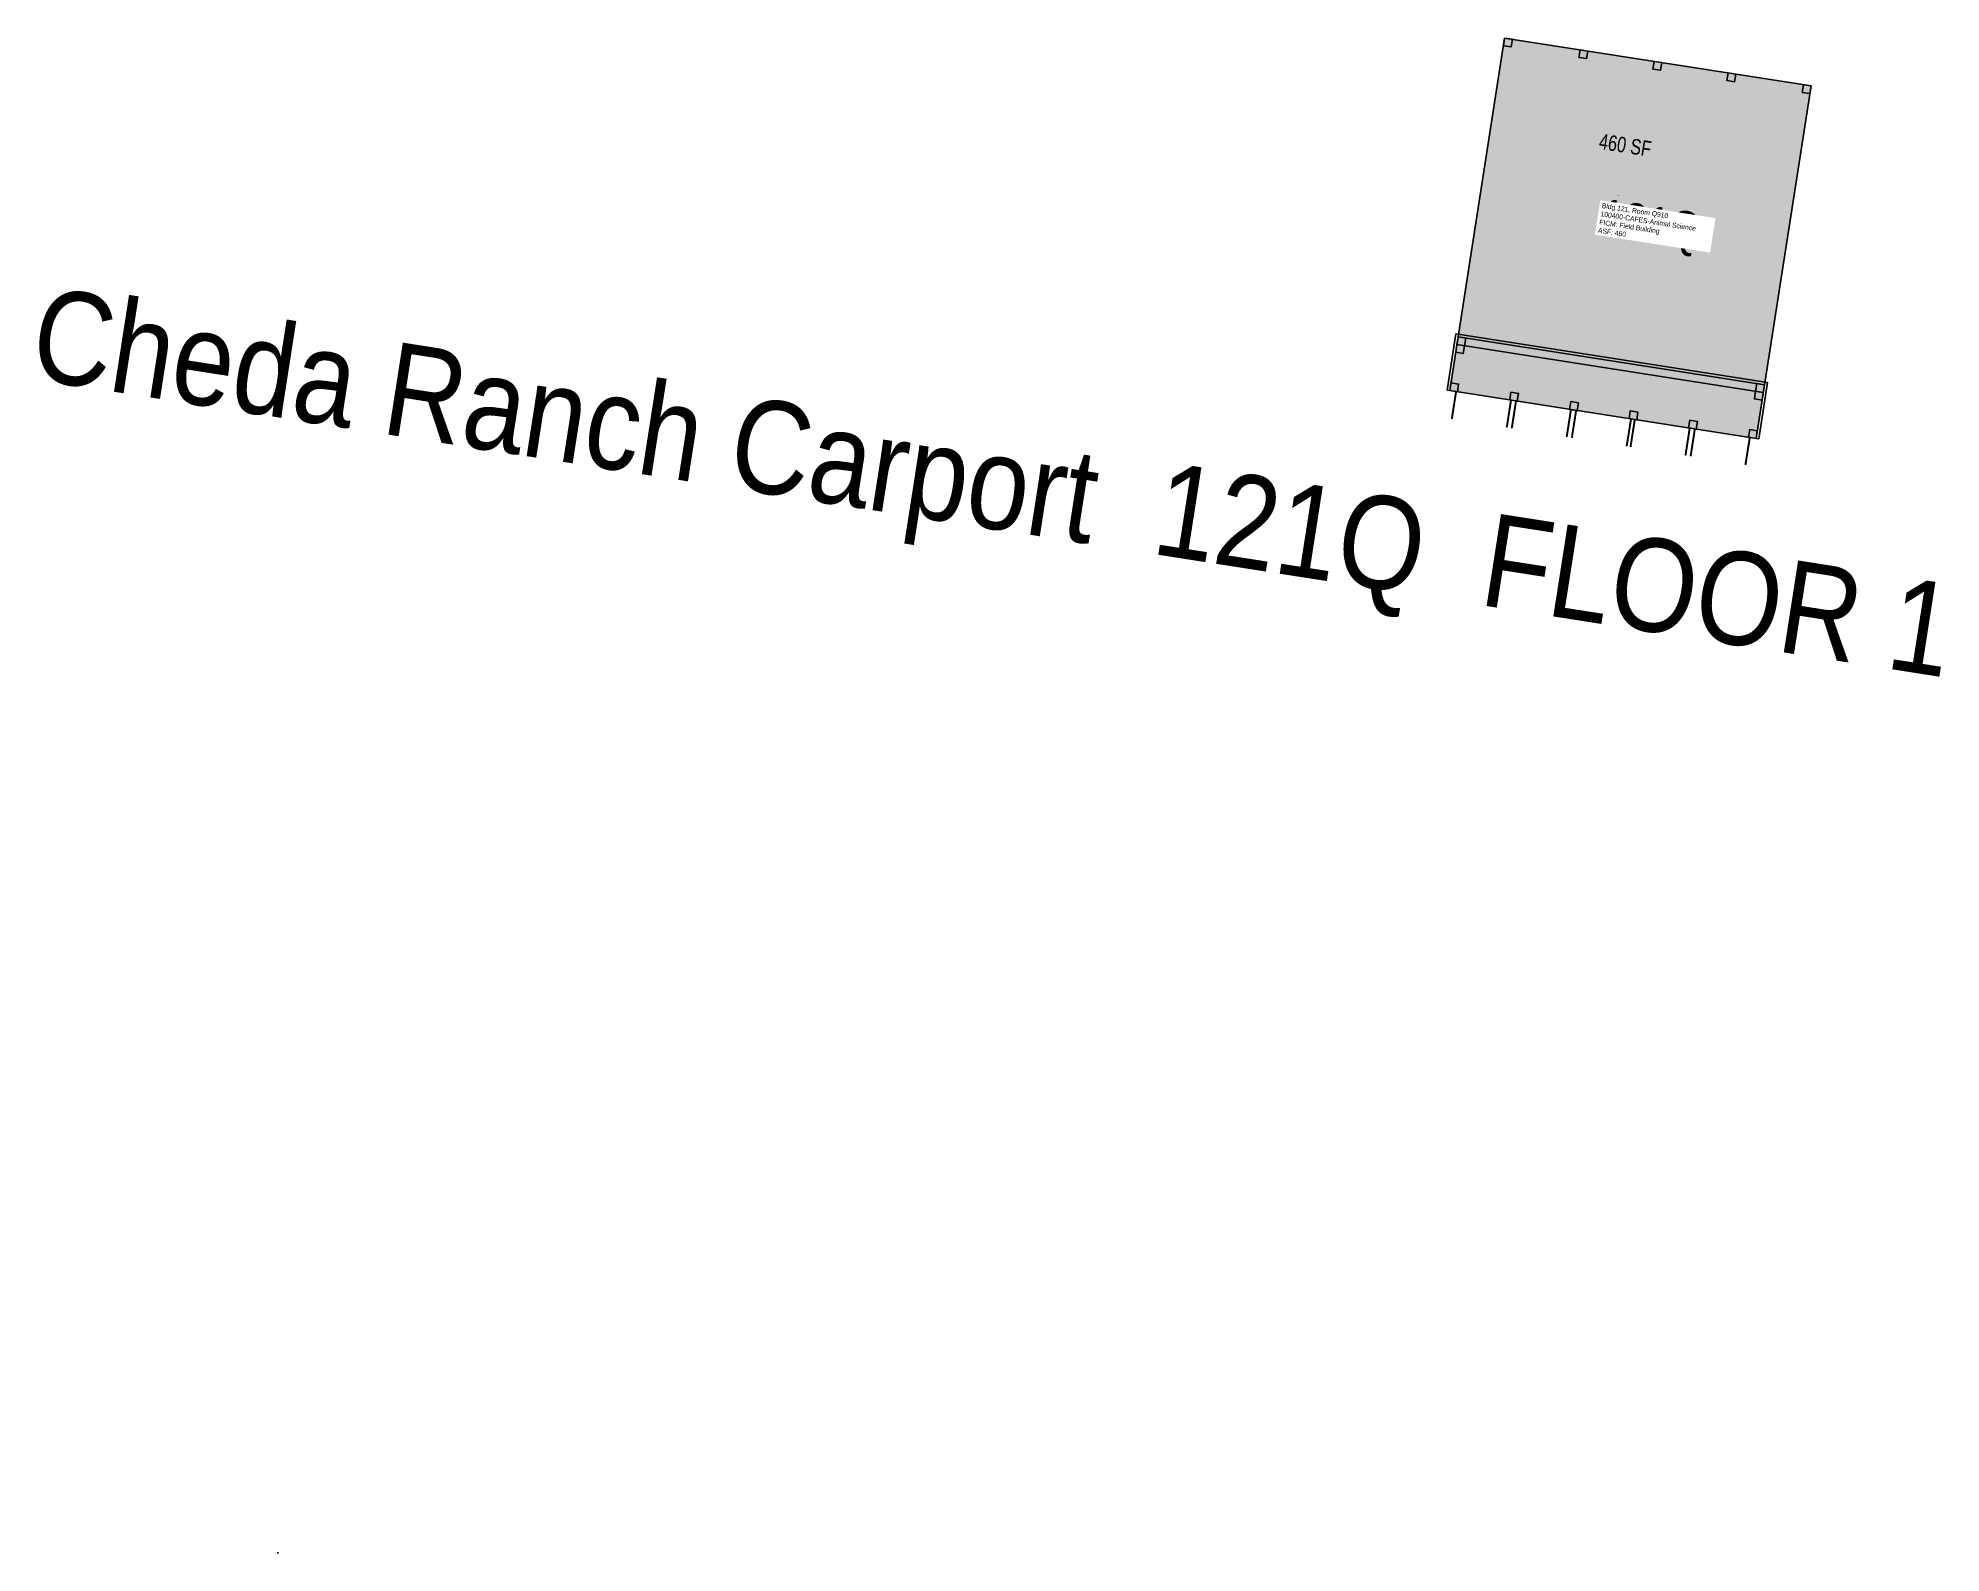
# Model space of a CAD drawing. Header units: inches. Extents: x 69132474 to 69133946, y 27725448 to 27726620.
import ezdxf
from ezdxf.enums import TextEntityAlignment as Align

# ---------------------------------------------------------------- set-up
doc = ezdxf.new("R2010")
doc.units = ezdxf.units.IN
doc.header["$LTSCALE"] = 10
doc.header["$MEASUREMENT"] = 0
for name, color, linetype in [('A-COLS', 5, 'CONTINUOUS'), ('A-DOOR', 2, 'CONTINUOUS'), ('A-FLOR', 3, 'CONTINUOUS'), ('A-IDEN-RNUM', 7, 'CONTINUOUS'), ('A-IDEN-SNUM', 4, 'CONTINUOUS'), ('A-IDEN-VNUM', 4, 'CONTINUOUS'), ('A-TTLB', 4, 'CONTINUOUS'), ('A-WALL', 5, 'CONTINUOUS'), ('AREA-ASSIGN', 7, 'CONTINUOUS'), ('AREA-GROSS', 1, 'CONTINUOUS'), ('AREA-TEXT', 3, 'CONTINUOUS'), ('Rooms-Category-Color', 7, 'CONTINUOUS'), ('Rooms-College-Color', 7, 'CONTINUOUS'), ('Rooms-Department-Color', 7, 'CONTINUOUS'), ('Rooms-Division-Color', 7, 'CONTINUOUS'), ('Rooms-Information', 7, 'CONTINUOUS')]:
    doc.layers.add(name, color=color, linetype=linetype)
doc.styles.add('CP_AREA', font='arial.ttf', dxfattribs={"height": 15})
doc.styles.add('CP_ROOMSNUMBER', font='arial.ttf', dxfattribs={"height": 1})
doc.styles.add('CP_ROOMVNUMBER', font='arial.ttf', dxfattribs={"width": 0.85, "height": 0.075})
doc.styles.add('CP_TITLE', font='arial.ttf', dxfattribs={"width": 0.85, "height": 0.125})

msp = doc.modelspace()

# ---------------------------------------------------------------- hatches: boundary and pattern name
at = {"layer": 'Rooms-Category-Color', "true_color": 0xfbafa2}
msp.add_hatch(color=21, dxfattribs=at).paths.add_polyline_path([(69133608.5, 27726620.2), (69133845.7, 27726583.2), (69133803.1, 27726310.5), (69133566, 27726347.5)])
at = {"layer": 'Rooms-College-Color', "true_color": 0xe3c5e1}
msp.add_hatch(color=254, dxfattribs=at).paths.add_polyline_path([(69133608.5, 27726620.2), (69133845.7, 27726583.2), (69133803.1, 27726310.5), (69133566, 27726347.5)])
at = {"layer": 'Rooms-Department-Color', "true_color": 0xe3c5e1}
msp.add_hatch(color=254, dxfattribs=at).paths.add_polyline_path([(69133608.5, 27726620.2), (69133845.7, 27726583.2), (69133803.1, 27726310.5), (69133566, 27726347.5)])
at = {"layer": 'Rooms-Division-Color', "true_color": 0xe3c5e1}
msp.add_hatch(color=254, dxfattribs=at).paths.add_polyline_path([(69133608.5, 27726620.2), (69133845.7, 27726583.2), (69133803.1, 27726310.5), (69133566, 27726347.5)])

# ---------------------------------------------------------------- linework, layer by layer
at = {"layer": 'A-COLS'}
for points in [[(69133608.5, 27726620.2), (69133614.5, 27726619.3), (69133613.5, 27726613.4), (69133607.6, 27726614.3)], [(69133666.8, 27726611.1), (69133672.8, 27726610.2), (69133671.8, 27726604.3), (69133665.9, 27726605.2)], [(69133724.1, 27726602.2), (69133730.1, 27726601.2), (69133729.1, 27726595.3), (69133723.2, 27726596.2)], [(69133781.4, 27726593.2), (69133787.4, 27726592.3), (69133786.4, 27726586.4), (69133780.5, 27726587.3)], [(69133839.7, 27726584.1), (69133845.7, 27726583.2), (69133844.7, 27726577.3), (69133838.8, 27726578.2)], [(69133572.4, 27726389), (69133578.4, 27726388.1), (69133577.4, 27726382.2), (69133571.5, 27726383.1)], [(69133571.5, 27726383.1), (69133577.4, 27726382.2), (69133576.5, 27726376.2), (69133570.6, 27726377.2)], [(69133566.9, 27726353.4), (69133572.8, 27726352.5), (69133571.9, 27726346.6), (69133566, 27726347.5)], [(69133613.3, 27726346.2), (69133619.3, 27726345.3), (69133618.3, 27726339.3), (69133612.4, 27726340.3)], [(69133802.7, 27726347), (69133808.6, 27726346.1), (69133807.7, 27726340.1), (69133801.8, 27726341.1)], [(69133803.6, 27726352.9), (69133809.6, 27726352), (69133808.6, 27726346.1), (69133802.7, 27726347)], [(69133659.7, 27726339), (69133665.6, 27726338), (69133664.7, 27726332.1), (69133658.8, 27726333)], [(69133705.7, 27726331.8), (69133711.6, 27726330.8), (69133710.7, 27726324.9), (69133704.8, 27726325.8)], [(69133751.7, 27726324.6), (69133757.6, 27726323.7), (69133756.7, 27726317.7), (69133750.7, 27726318.7)], [(69133798.1, 27726317.4), (69133804, 27726316.4), (69133803.1, 27726310.5), (69133797.2, 27726311.4)]]:
    msp.add_lwpolyline(points, close=True, dxfattribs=at)
at = {"layer": 'A-DOOR'}
for points in [[(69133570.9, 27726346.7, 1.5, 1.5, 0), (69133567.6, 27726325.5, 0, 0, 0.414214), (69133592.1, 27726343.4, 0, 0, 1)], [(69133613.4, 27726340.1, 1.5, 1.5, 0), (69133610.1, 27726318.9, 0, 0, -0.414214), (69133592.1, 27726343.4, 0, 0, -1)], [(69133617.3, 27726339.5, 1.5, 1.5, 0), (69133614, 27726318.3, 0, 0, 0.414214), (69133638.5, 27726336.2, 0, 0, 1)], [(69133659.8, 27726332.9, 1.5, 1.5, 0), (69133656.5, 27726311.6, 0, 0, -0.414214), (69133638.5, 27726336.2, 0, 0, -1)], [(69133663.8, 27726332.2, 1.5, 1.5, 0), (69133660.5, 27726311, 0, 0, 0.414214), (69133685, 27726328.9, 0, 0, 1)], [(69133706.3, 27726325.6, 1.5, 1.5, 0), (69133702.9, 27726304.4, 0, 0, -0.414214), (69133685, 27726328.9, 0, 0, -1)], [(69133709.2, 27726325.2, 1.5, 1.5, 0), (69133705.9, 27726303.9, 0, 0, 0.414214), (69133730.5, 27726321.8, 0, 0, 1)], [(69133751.7, 27726318.5, 1.5, 1.5, 0), (69133748.4, 27726297.3, 0, 0, -0.414214), (69133730.5, 27726321.8, 0, 0, -1)], [(69133755.7, 27726317.9, 1.5, 1.5, 0), (69133752.4, 27726296.7, 0, 0, 0.414214), (69133776.9, 27726314.6, 0, 0, 1)], [(69133798.2, 27726311.3, 1.5, 1.5, 0), (69133794.8, 27726290, 0, 0, -0.414214), (69133776.9, 27726314.6, 0, 0, -1)]]:
    msp.add_lwpolyline(points, format="xyseb", dxfattribs=at)
at = {"layer": 'A-FLOR'}
msp.add_line((69133808.6, 27726346.1), (69133571.5, 27726383.1), dxfattribs=at)
msp.add_lwpolyline([(69133608.5, 27726620.2), (69133566, 27726347.5), (69133803.1, 27726310.5), (69133845.7, 27726583.2)], close=True, dxfattribs=at)
at = {"layer": 'A-WALL'}
for p, q in [((69133570.8, 27726391.3), (69133564, 27726347.8)), ((69133572.4, 27726389), (69133566, 27726347.5)), ((69133811.9, 27726353.7), (69133570.8, 27726391.3)), ((69133809.6, 27726352), (69133572.4, 27726389)), ((69133564, 27726347.8), (69133566, 27726347.5)), ((69133803.1, 27726310.5), (69133809.6, 27726352)), ((69133805.1, 27726310.2), (69133811.9, 27726353.7)), ((69133805.1, 27726310.2), (69133803.1, 27726310.5)), ((69132658.6, 27725448.4), (69132659.6, 27725448.4)), ((69132658.6, 27725448.4), (69132659.6, 27725448.4))]:
    msp.add_line(p, q, dxfattribs=at)
at = {"layer": 'AREA-ASSIGN'}
msp.add_lwpolyline([(69133608.5, 27726620.2), (69133845.7, 27726583.2), (69133803.1, 27726310.5), (69133566, 27726347.5)], close=True, dxfattribs=at)
at = {"layer": 'AREA-GROSS'}
msp.add_lwpolyline([(69133608.5, 27726620.2), (69133845.7, 27726583.2), (69133803.1, 27726310.5), (69133566, 27726347.5)], close=True, dxfattribs=at)

# ---------------------------------------------------------------- texts
at = {"layer": 'A-IDEN-RNUM', "style": 'CP_ROOMSNUMBER'}
msp.add_text('0910-00', height=0.36, rotation=351.1264, dxfattribs=at).set_placement((69133695, 27726498.3))
at = {"layer": 'A-IDEN-SNUM', "style": 'CP_ROOMSNUMBER'}
msp.add_text('1210Q91000', height=0.36, rotation=351.1264, dxfattribs=at).set_placement((69133695, 27726498.3))
at = {"layer": 'A-IDEN-VNUM', "style": 'CP_ROOMVNUMBER', "width": 0.85}
msp.add_text('121Q', height=27, rotation=351.1264, dxfattribs=at).set_placement((69133680.5, 27726469.7))
at = {"layer": 'A-TTLB', "insert": (69132476.6, 27726428.2), "char_height": 72, "width": 2660.28, "attachment_point": 1, "rotation": 351.13, "style": 'CP_TITLE'}
msp.add_mtext('Cheda Ranch Carport  121Q  FLOOR 1', dxfattribs=at)
at = {"layer": 'AREA-TEXT', "style": 'CP_AREA', "width": 0.75}
msp.add_text('460 SF', height=12, rotation=351.1264, dxfattribs=at).set_placement((69133701.8, 27726537.4), align=Align.MIDDLE_CENTER)

# ---------------------------------------------------------------- next in the draw order: texts
at = {"layer": 'Rooms-Information', "insert": (69133680.5, 27726469.7), "char_height": 3.857, "width": 86.4, "attachment_point": 7, "rotation": 351.1264, "style": 'CP_ROOMVNUMBER', "bg_fill": 3, "box_fill_scale": 1.5, "bg_fill_color": 256, "bg_fill_true_color": 13158600, "bg_fill_transparency": 0}
msp.add_mtext('Bldg.121, Room Q910^M^J100400-CAFES-Animal Science^M^JFICM: Field Building^M^JASF: 460', dxfattribs=at)

doc.saveas('drawing.dxf')
